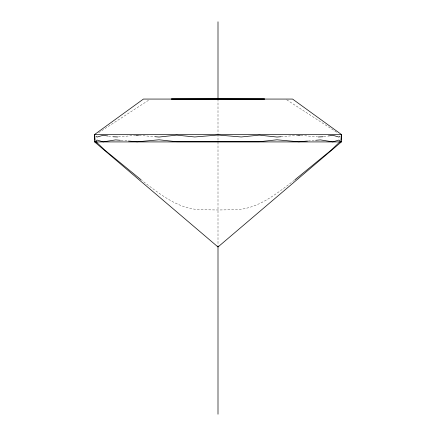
<?xml version="1.0" encoding="UTF-8"?>
<svg xmlns="http://www.w3.org/2000/svg" width="436" height="436" viewBox="0 0 436 436"><rect width="100%" height="100%" fill="white"/><g stroke="black" fill="none" stroke-linecap="round" stroke-linejoin="round"><path stroke-width="0.33" stroke-dasharray="2.18 1.64" d="M294.376 180.215L293.319 181.06C276.075 194.015 257.714 209.285 235.026 209.7L218 209.994L200.974 209.7C178.286 209.285 159.925 194.015 142.681 181.06L141.624 180.215M98.596 132.724L149.286 99.806M323.637 136.648L327.578 136.065M118.341 136.899L135.171 135.389M308.236 140.97L314.966 140.365M280.937 136.713L296.823 135.378M139.177 135.378L155.063 136.713M300.829 135.389L317.659 136.899M121.034 140.365L127.764 140.97M108.422 136.065L112.363 136.648M286.714 99.806L337.404 132.724M218 99.065L218 133.781M218 134.206L218 140.338M218 142.022L218 245.25"/><path stroke-width="0.65" d="M95.064 140.267L94.628 134.462L143.417 99.065L292.578 99.065L341.372 134.462L340.936 140.267M340.118 141.602L331.131 150.169L294.905 179.79M339.938 136.359L338.968 137.057L332.826 135.28L328.232 135.967M322.978 136.746L318.335 136.959M117.666 136.959L113.022 136.746M135.847 135.329L138.517 135.324M307.56 141.03L298.807 141.809L276.964 139.793L259.322 141.727L176.678 141.727L159.036 139.793L137.193 141.809L128.44 141.03M315.642 140.305L320.351 139.885L332.826 141.88L338.968 140.06L341.388 141.918L218 246.978L94.612 141.918L94.612 135.313M280.937 136.713L276.964 137.046L259.322 135.122L241.266 136.969L218 135.035L194.734 136.969L176.678 135.122L159.036 137.046L155.063 136.713M297.483 135.324L300.153 135.329M94.634 134.462L341.366 134.462M97.081 143.095L95.882 141.602L104.869 150.169L141.095 179.79M120.358 140.305L115.649 139.885L103.174 141.88L97.032 140.06L94.612 141.918L341.366 141.918L341.388 135.313M107.768 135.967L103.174 135.28L97.032 137.057L96.062 136.359M218 21.8L218 99.463M218 245.931L218 414.2M218 98.918L171.315 99.016L264.685 99.016L218 98.918"/></g></svg>
